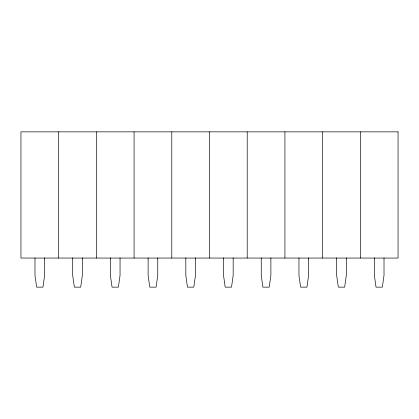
<?xml version="1.0" encoding="UTF-8"?>
<svg xmlns="http://www.w3.org/2000/svg" width="419" height="419" viewBox="0 0 419 419"><rect width="100%" height="100%" fill="white"/><g stroke="black" fill="none" stroke-linecap="round" stroke-linejoin="round"><path stroke-width="0.63" d="M384.014 257.874L384.014 275.44L382.358 287.146L376.032 287.146L374.377 275.44L374.377 257.874M360.34 131.854L360.34 258.052M346.304 257.874L346.304 275.44L344.648 287.146L338.322 287.146L336.666 275.44L336.666 257.874M322.63 131.854L322.63 258.052M308.594 257.874L308.594 275.44L306.938 287.146L300.612 287.146L298.957 275.44L298.957 257.874M284.92 131.854L284.92 258.052M270.884 257.874L270.884 275.44L269.228 287.146L262.902 287.146L261.247 275.44L261.247 257.874M247.21 131.854L247.21 258.052M233.174 257.874L233.174 275.44L231.518 287.146L225.192 287.146L223.537 275.44L223.537 257.874M209.5 131.854L209.5 258.052M195.464 257.874L195.464 275.44L193.808 287.146L187.482 287.146L185.827 275.44L185.827 257.874M171.79 131.854L171.79 258.052M157.754 257.874L157.754 275.44L156.098 287.146L149.772 287.146L148.117 275.44L148.117 257.874M134.08 131.854L134.08 258.052M120.044 257.874L120.044 275.44L118.388 287.146L112.062 287.146L110.407 275.44L110.407 257.874M96.37 131.854L96.37 258.052M82.334 257.874L82.334 275.44L80.678 287.146L74.352 287.146L72.697 275.44L72.697 257.874M58.66 131.854L58.66 258.052M44.624 257.874L44.624 275.44L42.968 287.146L36.642 287.146L34.986 275.44L34.986 257.874M398.05 131.854L20.95 131.854L20.95 258.052L398.05 258.052L398.05 131.854"/></g></svg>
